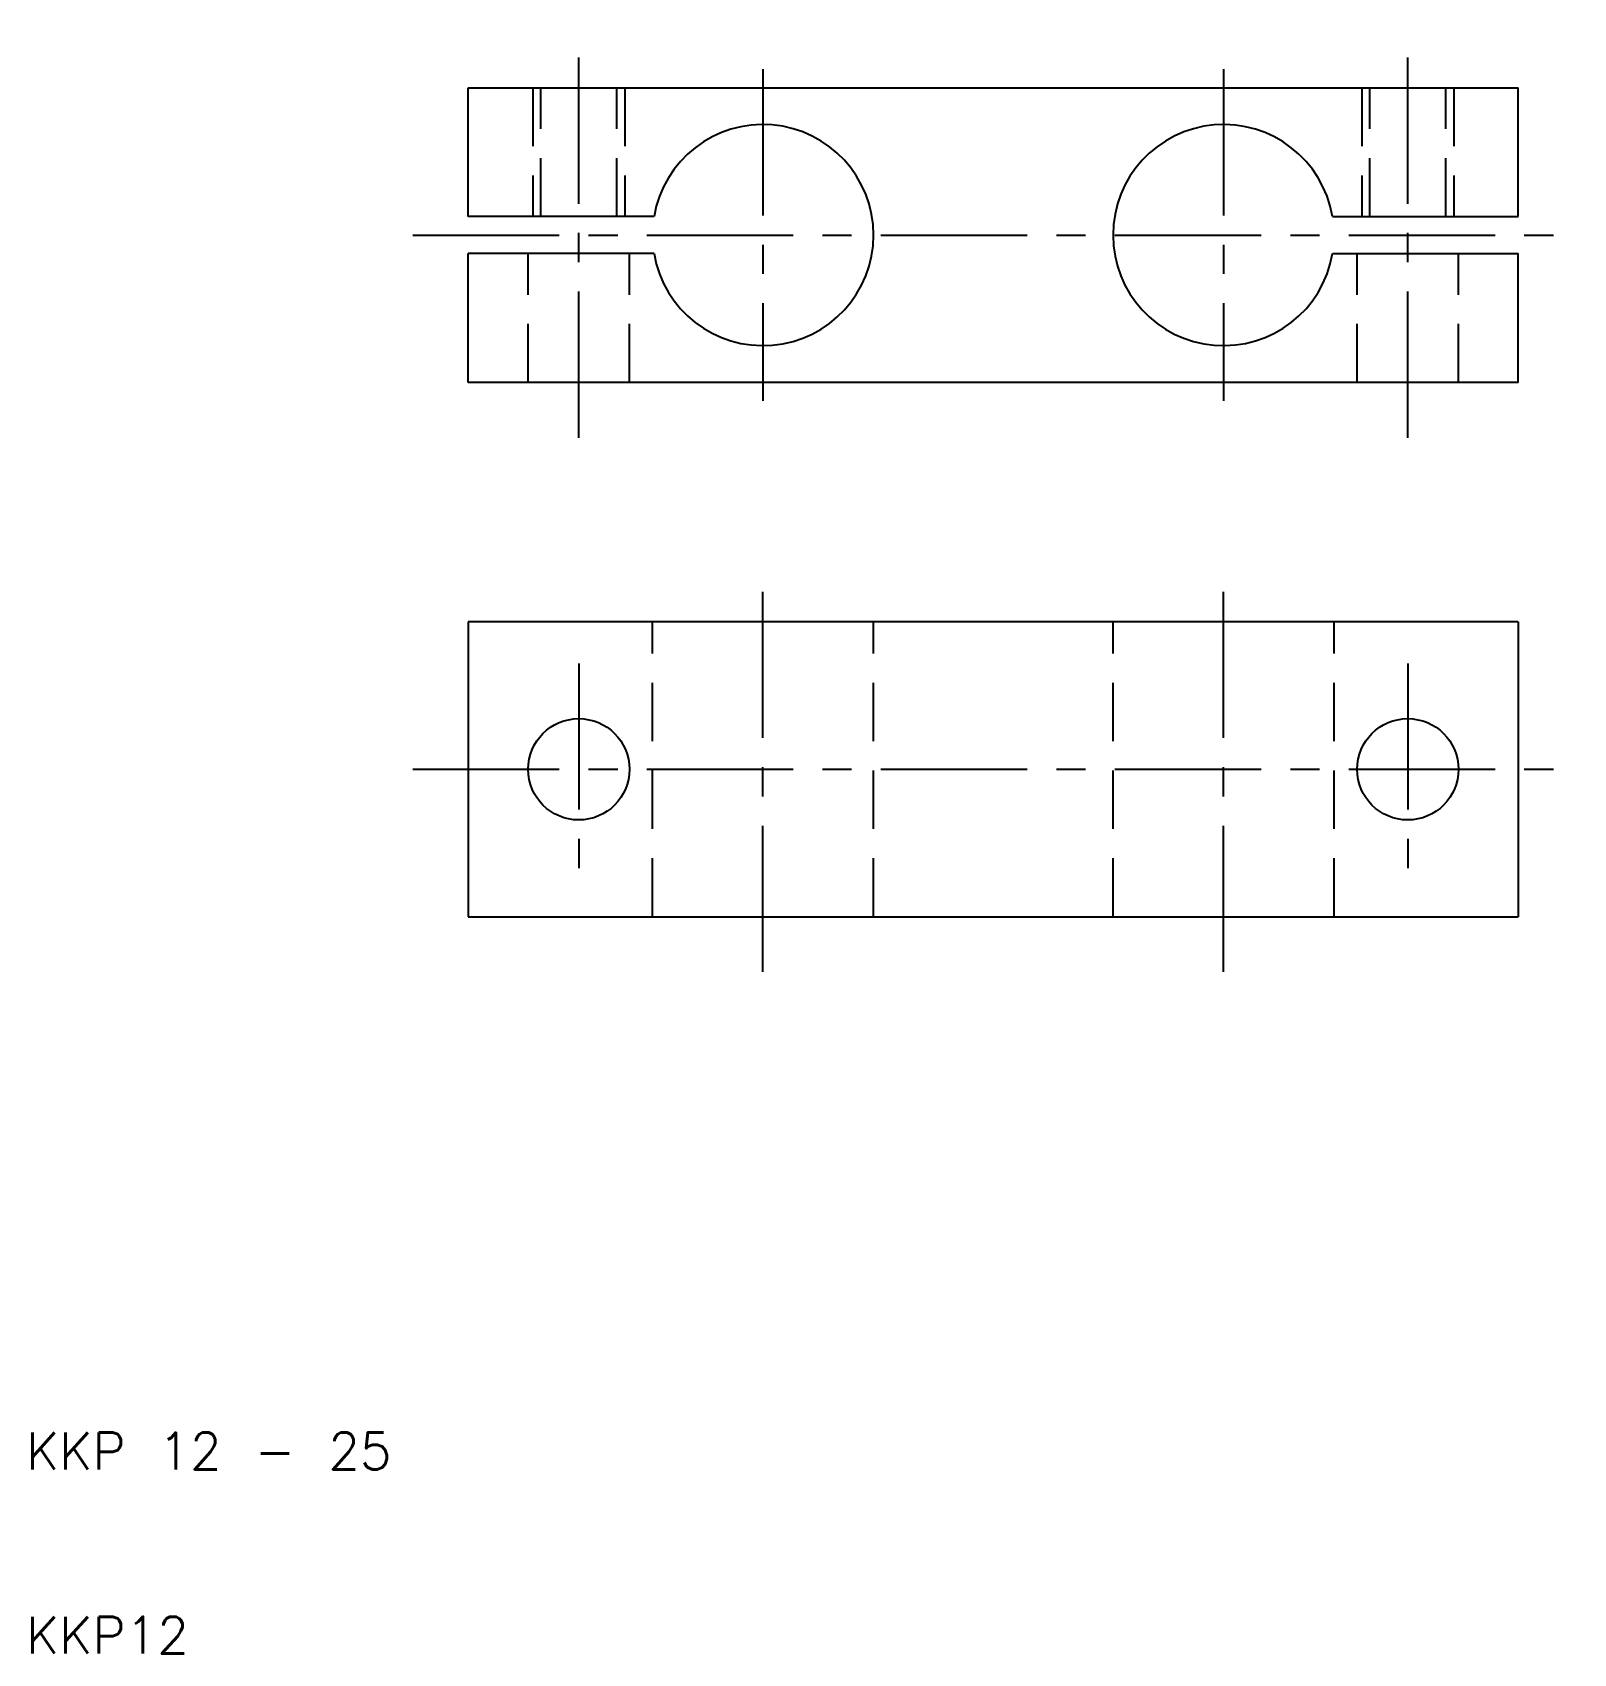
# Model space of a CAD drawing. Extents: x 10.3 to 94, y 10 to 98.
import ezdxf

# ---------------------------------------------------------------- set-up
doc = ezdxf.new("R2010")
doc.units = 0
doc.header["$LTSCALE"] = 0.25
doc.linetypes.add('CENTER', pattern=[50.8, 31.75, -6.35, 6.35, -6.35])
doc.linetypes.add('DASHED', pattern=[19.05, 12.7, -6.35])
doc.layers.get('0').update_dxf_attribs({"linetype": 'CONTINUOUS'})
doc.layers.add('CENTER', color=1, linetype='CENTER')
doc.styles.get("Standard").update_dxf_attribs({"font": 'txt.shx', "bigfont": 'extfont.shx'})

msp = doc.modelspace()

# ---------------------------------------------------------------- linework, layer by layer
for p, q in [((34, 95), (91, 95)), ((34, 88), (34, 95)), ((91, 88), (91, 95)), ((44.084, 88), (34, 88)), ((80.916, 88), (91, 88)), ((44.084, 86), (34, 86)), ((34, 79), (34, 86)), ((80.916, 86), (91, 86)), ((91, 79), (91, 86)), ((91, 79), (34, 79)), ((91, 66), (34, 66)), ((34, 66), (34, 50)), ((91, 66), (91, 50)), ((34, 50), (91, 50))]:
    msp.add_line(p, q)
at = {"color": 3, "linetype": 'DASHED'}
for p, q in [((37.5, 95), (37.5, 88)), ((37.933, 88), (37.933, 95)), ((42.067, 88), (42.067, 95)), ((42.5, 95), (42.5, 88)), ((82.5, 95), (82.5, 88)), ((82.933, 88), (82.933, 95)), ((87.067, 88), (87.067, 95)), ((87.5, 95), (87.5, 88)), ((37.25, 79), (37.25, 86)), ((42.75, 79), (42.75, 86)), ((82.25, 79), (82.25, 86)), ((87.75, 79), (87.75, 86)), ((44, 50), (44, 66)), ((56, 50), (56, 66)), ((69, 50), (69, 66)), ((81, 50), (81, 66))]:
    msp.add_line(p, q, dxfattribs=at)
for centre in [(40, 58), (85, 58)]:
    msp.add_circle(centre, 2.75)
for centre, start, end in [((50, 87), 189.59407, 170.40593), ((75, 87), 9.59407, 350.40593)]:
    msp.add_arc(centre, 6, start, end)
at = {"layer": 'CENTER', "color": 1, "linetype": 'CENTER'}
for p, q in [((40, 76), (40, 98)), ((85, 76), (85, 98)), ((50, 96), (50, 78)), ((75, 96), (75, 78)), ((31, 87), (94, 87)), ((50, 47), (50, 69)), ((75, 47), (75, 69)), ((40, 63.75), (40, 52.25)), ((85, 63.75), (85, 52.25)), ((31, 58), (94, 58))]:
    msp.add_line(p, q, dxfattribs=at)

# ---------------------------------------------------------------- texts
for s, p in [('KKP 12 - 25', (10, 20)), ('KKP12', (10, 10))]:
    msp.add_text(s, height=2).set_placement(p)

doc.saveas('drawing.dxf')
